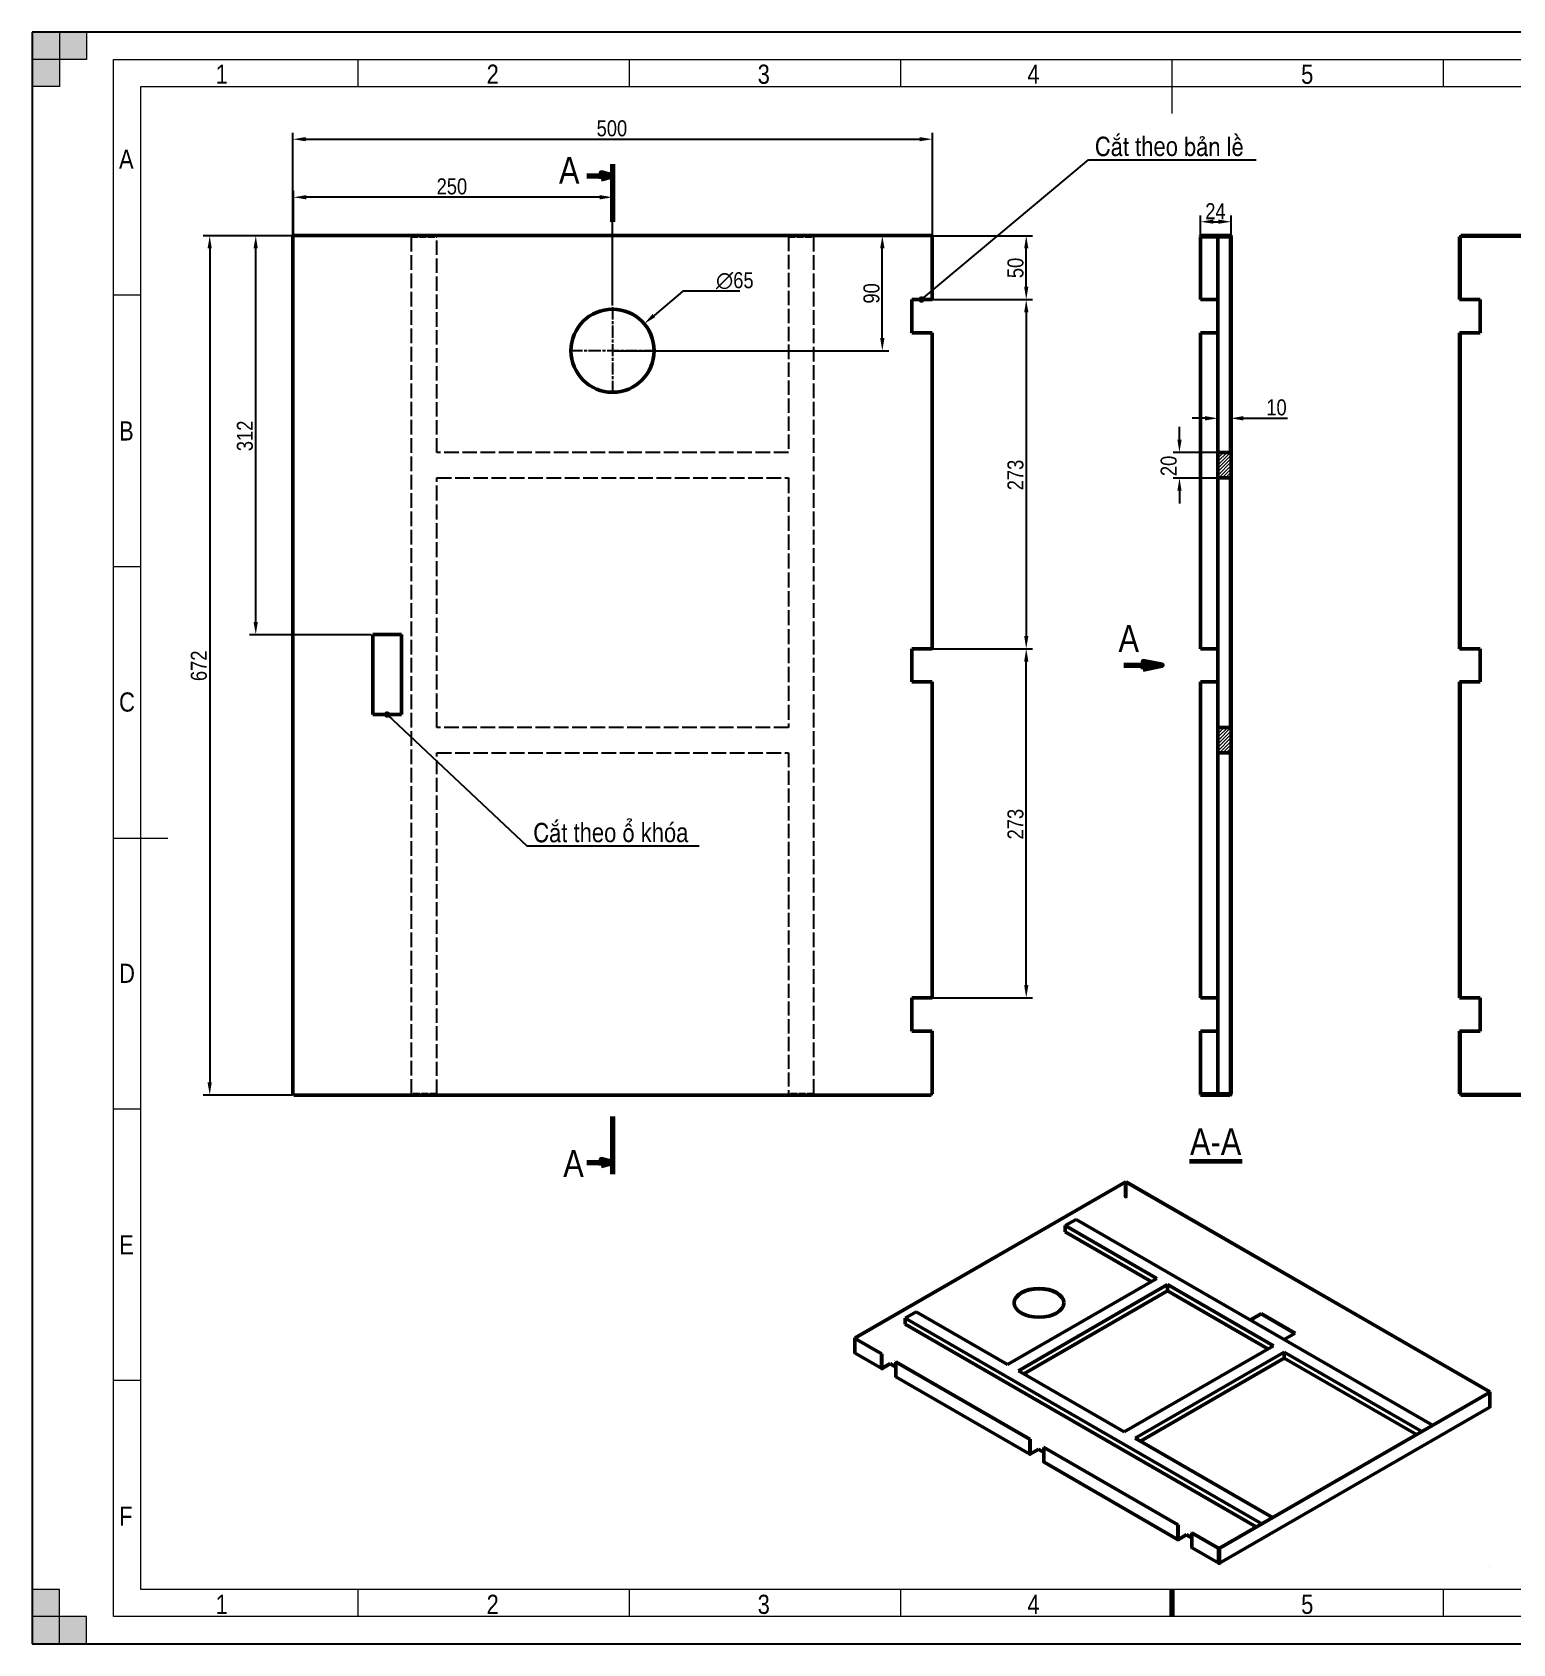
# Model space of a CAD drawing. Header units: millimetres. Extents: x 0 to 19094, y -1 to 2103.
# Drawn here: x 17312 to 18470, y 69 to 1329 of the extents above; entities that cross this region are included whole.
import ezdxf

# ---------------------------------------------------------------- set-up
doc = ezdxf.new("R2010")
doc.units = ezdxf.units.MM
doc.header["$LTSCALE"] = 2.5
for name, pattern in [('CHAIN', [0.7087, 0.4724, -0.0591, 0.1181, -0.0591]), ('DASHED', [0.2067, 0.1654, -0.0413]), ('DOUBLE_DASH_CHAIN', [1.2403, 0.6614, -0.0827, 0.1654, -0.0827, 0.1654, -0.0827])]:
    doc.linetypes.add(name, pattern=pattern)
for name, color, linetype, lineweight in [('Border (ANSI)', 7, 'Continuous', 70), ('Center Mark (ANSI)', 7, 'Continuous', 25), ('Co ban', 7, 'Continuous', 50), ('Dimension (ANSI)', 7, 'Continuous', 25), ('Hatch (ANSI)', 7, 'Continuous', 18), ('Section Line (ANSI)', 7, 'DOUBLE_DASH_CHAIN', 70), ('Symbol (ANSI)', 7, 'Continuous', 25)]:
    doc.layers.add(name, color=color, linetype=linetype, lineweight=lineweight)
for name, color, linetype, lineweight, true_color in [('Khung ban ve', 5, 'Continuous', 15, 0x0000ff), ('Manh', 7, 'DASHED', 25, 0x008000), ('Manh khung ten', 7, 'Continuous', 15, 0x994c4c), ('Net chu', 30, 'Continuous', 15, 0xff7f00), ('THIN', 5, 'Continuous', 15, 0x0000ff)]:
    doc.layers.add(name, color=color, linetype=linetype, lineweight=lineweight, true_color=true_color)
doc.styles.add('Linh_50', font='')
doc.styles.add('StandardAM_ANSI', font='')
doc.styles.add('Text Style68', font='')
doc.styles.add('Text Style71', font='')
doc.styles.get('Linh_50').set_extended_font_data('VNI-Helve-Condense')
doc.styles.get('StandardAM_ANSI').set_extended_font_data('VNI-Helve-Condense')
doc.styles.get('Text Style68').set_extended_font_data('VNI-Helve-Condense')
doc.styles.get('Text Style71').set_extended_font_data('VNI-Helve-Condense')
doc.dimstyles.new('Default - mm (ANSI)', dxfattribs={"dimscale": 2.5, "dimtxt": 5, "dimasz": 4, "dimexe": 2, "dimexo": 0.5, "dimgap": 0.8, "dimtad": 1, "dimtoh": 1, "dimdec": 0, "dimrnd": 1e-08, "dimzin": 4, "dimdsep": 46, "dimtxsty": 'StandardAM_ANSI', "dimcen": 0.09, "dimdle": 10, "dimclrd": 256, "dimclre": 256, "dimclrt": 256, "dimadec": 1, "dimazin": 1, "dimtfac": 0.61, "dimtofl": 0, "dimtmove": 0, "dimatfit": 3, "dimldrblk": 'DOT', "dimfxl": 1, "dimtolj": 1, "dimtzin": 4, "dimlwd": -1, "dimlwe": -1, "dimarcsym": 0})
doc.dimstyles.new('Default - mm (ANSI)$7', dxfattribs={"dimscale": 2.5, "dimtxt": 5, "dimasz": 2, "dimexe": 2, "dimexo": 0.5, "dimgap": 0.8, "dimtad": 1, "dimtoh": 1, "dimdec": 0, "dimrnd": 1e-08, "dimzin": 4, "dimdsep": 46, "dimtxsty": 'StandardAM_ANSI', "dimcen": 0.09, "dimdle": 10, "dimclrd": 256, "dimclre": 256, "dimclrt": 256, "dimadec": 1, "dimazin": 1, "dimtfac": 0.61, "dimtofl": 0, "dimtmove": 0, "dimatfit": 3, "dimldrblk": 'DOT', "dimfxl": 1, "dimtolj": 1, "dimtzin": 4, "dimlwd": -1, "dimlwe": -1, "dimarcsym": 0})

# ---------------------------------------------------------------- blocks, each defined once
blk = doc.blocks.new('Borders A2_Thuong')
at = {"layer": 'THIN'}
for points in [[(0.01, 420.04), (14.15, 420.04), (14.15, 412.96), (0.01, 412.96)], [(7.08, 420.04), (7.08, 405.89), (0.01, 405.89), (0.01, 420.04)], [(0.01, -0.01), (7.08, -0.01), (7.08, 14.14), (0.01, 14.14)], [(0.01, 7.06), (0.01, -0.01), (14.15, -0.01), (14.15, 7.06)]]:
    blk.add_hatch(color=256, dxfattribs=at).paths.add_polyline_path(points)
at = {"layer": 'Border (ANSI)'}
for p, q in [((379.87, 20.06), (379.87, 20.02)), ((297.01, 14.14), (297.01, 7.06))]:
    blk.add_line(p, q, dxfattribs=at)
at = {"layer": 'Khung ban ve'}
for p, q in [((297.01, 412.96), (297.01, 398.82)), ((28.3, 405.89), (579.87, 405.89)), ((28.3, 14.14), (28.3, 405.89)), ((21.23, 210.01), (35.37, 210.01)), ((579.87, 14.14), (28.3, 14.14))]:
    blk.add_line(p, q, dxfattribs=at)
at = {"layer": 'Manh khung ten', "lineweight": 25}
for p, q in [((594.01, 420.04), (0.01, 420.04)), ((0.01, 420.04), (0.01, -0.01)), ((0.01, -0.01), (594.01, -0.01))]:
    blk.add_line(p, q, dxfattribs=at)
at = {"layer": 'Manh khung ten'}
for p, q in [((0.01, 420.04), (594.01, 420.04)), ((0.01, -0.01), (0.01, 420.04)), ((21.23, 412.96), (586.94, 412.96)), ((21.23, 7.06), (21.23, 412.96)), ((84.87, 412.96), (84.87, 405.89)), ((155.58, 412.96), (155.58, 405.89)), ((367.73, 412.96), (367.73, 405.89)), ((28.25, 351.5), (21.2, 351.5)), ((28.27, 280.73), (21.23, 280.73)), ((28.27, 139.35), (21.23, 139.35)), ((28.3, 68.59), (21.25, 68.59)), ((84.87, 14.14), (84.87, 7.06)), ((155.58, 14.14), (155.58, 7.06)), ((226.3, 14.14), (226.3, 7.06)), ((367.73, 14.14), (367.73, 7.06)), ((586.94, 7.06), (21.23, 7.06)), ((594.01, -0.01), (0.01, -0.01))]:
    blk.add_line(p, q, dxfattribs=at)
at = {"layer": 'Net chu'}
blk.add_line((226.3, 412.96), (226.3, 405.89), dxfattribs=at)
at = {"layer": 'THIN'}
for p, q in [((0.01, 412.96), (0.01, 420.04)), ((0.01, 420.04), (14.15, 420.04)), ((0.01, 420.04), (7.08, 420.04)), ((0.01, 405.89), (0.01, 420.04)), ((7.08, 420.04), (7.08, 405.89)), ((14.15, 420.04), (14.15, 412.96)), ((14.15, 412.96), (0.01, 412.96)), ((7.08, 405.89), (0.01, 405.89)), ((7.08, 14.14), (0.01, 14.14)), ((0.01, 14.14), (0.01, -0.01)), ((7.08, -0.01), (7.08, 14.14)), ((0.01, 7.06), (0.01, -0.01)), ((14.15, 7.06), (0.01, 7.06)), ((14.15, -0.01), (14.15, 7.06)), ((0.01, -0.01), (14.15, -0.01)), ((0.01, -0.01), (7.08, -0.01))]:
    blk.add_line(p, q, dxfattribs=at)
at = {"layer": 'Net chu', "style": 'Linh_50'}
for s, p in [('2', (118.43, 406.6)), ('3', (189.07, 406.6)), ('1', (47.82, 406.6)), ('4', (259.37, 406.6)), ('5', (330.72, 406.6)), ('A', (22.62, 384.44)), ('B', (22.64, 313.62)), ('C', (22.64, 242.96)), ('D', (22.64, 172.24)), ('E', (22.66, 101.47)), ('F', (22.66, 30.76)), ('1', (47.82, 7.77)), ('2', (118.43, 7.77)), ('3', (189.07, 7.77)), ('4', (259.37, 7.77)), ('5', (330.72, 7.77))]:
    blk.add_text(s, height=5, dxfattribs=at).set_placement(p)
blk = doc.blocks.new('2dTransSection10')
at = {"layer": 'Section Line (ANSI)', "linetype": 'Continuous'}
for p, q in [((144.55, 382.61), (148.26, 382.61)), ((151.26, 382.61), (148.26, 383.36)), ((148.26, 383.36), (148.26, 381.86)), ((148.26, 382.61), (151.26, 382.61)), ((148.26, 381.86), (151.26, 382.61)), ((151.26, 125.43), (148.26, 126.18)), ((148.26, 126.18), (148.26, 124.68)), ((144.55, 125.43), (148.26, 125.43)), ((148.26, 125.43), (151.26, 125.43)), ((148.26, 124.68), (151.26, 125.43))]:
    blk.add_line(p, q, dxfattribs=at)
at = {"layer": 'Section Line (ANSI)', "linetype": 'Continuous', "lineweight": 140}
for p, q in [((151.26, 385.61), (151.26, 370.61)), ((151.26, 137.43), (151.26, 122.43))]:
    blk.add_line(p, q, dxfattribs=at)
at = {"layer": 'Section Line (ANSI)', "linetype": 'Continuous', "flags": 128}
for points in [[(148.26, 381.86), (151.26, 382.61), (148.26, 383.36), (148.26, 381.86)], [(148.26, 124.68), (151.26, 125.43), (148.26, 126.18), (148.26, 124.68)]]:
    blk.add_lwpolyline(points, dxfattribs=at)
at = {"layer": 'Section Line (ANSI)'}
for points in [[(148.26, 381.86), (151.26, 382.61), (148.26, 383.36), (148.26, 381.86)], [(148.26, 124.68), (151.26, 125.43), (148.26, 126.18), (148.26, 124.68)]]:
    blk.add_solid(points, dxfattribs=at)
at = {"layer": 'Section Line (ANSI)', "char_height": 7, "attachment_point": 7, "style": 'Text Style68'}
for insert in [(137.29, 380.55), (138.41, 121.67)]:
    blk.add_mtext('A', dxfattribs=dict(at, insert=insert))
blk = doc.blocks.new('*D156')
at = {"layer": 'Defpoints', "color": 0, "transparency": 16777216}
for p in [(18249.3, 1027.3), (18239.3, 1000.6), (18249.3, 980.6)]:
    blk.add_point(p, dxfattribs=at)
at = {"layer": 'Dimension (ANSI)', "transparency": 16777216}
for p, q in [((18229.3, 1027.3), (18219.3, 1027.3)), ((18239.3, 1001.9), (18239.3, 1032.3)), ((18249.3, 981.9), (18249.3, 1032.3)), ((18259.3, 1027.3), (18293.9, 1027.3))]:
    blk.add_line(p, q, dxfattribs=at)
for points in [[(18229.3, 1029), (18229.3, 1025.6), (18239.3, 1027.3)], [(18259.3, 1029), (18259.3, 1025.6), (18249.3, 1027.3)]]:
    blk.add_solid(points, dxfattribs=at)
at = {"layer": 'Dimension (ANSI)', "color": 150, "true_color": 0x0080ff, "transparency": 16777216, "insert": (18277.2, 1042.1), "char_height": 12.5, "attachment_point": 1, "style": 'StandardAM_ANSI'}
blk.add_mtext('\\A1;10', dxfattribs=at)
blk = doc.blocks.new('_Dot')
at = {"color": 0, "linetype": 'ByBlock', "lineweight": -2}
blk.add_line((-0.5, 0), (-1, 0), dxfattribs=at)
at = {"color": 0, "linetype": 'ByBlock', "const_width": 0.5}
blk.add_lwpolyline([(-0.25, 0, 1), (0.25, 0, 1)], format="xyb", close=True, dxfattribs=at)
blk = doc.blocks.new('*D157')
at = {"layer": 'Defpoints', "color": 0, "transparency": 16777216}
for p in [(17517.1, 1170.1), (17451.1, 498.1), (17517.1, 498.1)]:
    blk.add_point(p, dxfattribs=at)
at = {"layer": 'Dimension (ANSI)', "transparency": 16777216}
for p, q in [((17515.8, 1170.1), (17446.1, 1170.1)), ((17451.1, 1160.1), (17451.1, 508.1)), ((17515.8, 498.1), (17446.1, 498.1))]:
    blk.add_line(p, q, dxfattribs=at)
for points in [[(17449.4, 1160.1), (17452.7, 1160.1), (17451.1, 1170.1)], [(17449.4, 508.1), (17452.7, 508.1), (17451.1, 498.1)]]:
    blk.add_solid(points, dxfattribs=at)
at = {"layer": 'Dimension (ANSI)', "color": 150, "true_color": 0x0080ff, "transparency": 16777216, "insert": (17436.3, 821.8), "char_height": 12.5, "attachment_point": 1, "rotation": 90, "style": 'StandardAM_ANSI'}
blk.add_mtext('\\A1;672', dxfattribs=at)
blk = doc.blocks.new('*D158')
at = {"layer": 'Defpoints', "color": 0, "transparency": 16777216}
for p in [(18016.1, 1245.5), (17516.1, 1169.1), (18016.1, 1169.1)]:
    blk.add_point(p, dxfattribs=at)
at = {"layer": 'Dimension (ANSI)', "transparency": 16777216}
for p, q in [((17516.1, 1170.4), (17516.1, 1250.5)), ((18016.1, 1170.4), (18016.1, 1250.5)), ((17526.1, 1245.5), (18006.1, 1245.5))]:
    blk.add_line(p, q, dxfattribs=at)
for points in [[(17526.1, 1247.2), (17526.1, 1243.9), (17516.1, 1245.5)], [(18006.1, 1247.2), (18006.1, 1243.9), (18016.1, 1245.5)]]:
    blk.add_solid(points, dxfattribs=at)
at = {"layer": 'Dimension (ANSI)', "color": 150, "true_color": 0x0080ff, "transparency": 16777216, "insert": (17753.6, 1260.3), "char_height": 12.5, "attachment_point": 1, "style": 'StandardAM_ANSI'}
blk.add_mtext('\\A1;500', dxfattribs=at)
blk = doc.blocks.new('*D159')
at = {"layer": 'Defpoints', "color": 0, "transparency": 16777216}
for p in [(17790.8, 1101.2), (17741.3, 1059.1)]:
    blk.add_point(p, dxfattribs=at)
at = {"layer": 'Dimension (ANSI)', "transparency": 16777216}
for p, q in [((17820.9, 1126.7), (17798.5, 1107.7)), ((17865.6, 1126.7), (17820.9, 1126.7)), ((17765.8, 1080.1), (17766.3, 1080.1)), ((17766.1, 1079.9), (17766.1, 1080.4))]:
    blk.add_line(p, q, dxfattribs=at)
blk.add_solid([(17797.4, 1108.9), (17799.5, 1106.4), (17790.8, 1101.2)], dxfattribs=at)
at = {"layer": 'Dimension (ANSI)', "color": 150, "true_color": 0x0080ff, "transparency": 16777216, "insert": (17846.9, 1141.5), "char_height": 12.5, "attachment_point": 1, "style": 'StandardAM_ANSI'}
blk.add_mtext('\\A1;∅65', dxfattribs=at)
blk = doc.blocks.new('*D160')
at = {"layer": 'Defpoints', "color": 0, "transparency": 16777216}
for p in [(18239.3, 1000.6), (18209.3, 980.6), (18239.3, 980.6)]:
    blk.add_point(p, dxfattribs=at)
at = {"layer": 'Dimension (ANSI)', "transparency": 16777216}
for p, q in [((18209.3, 1010.6), (18209.3, 1020.6)), ((18238.1, 1000.6), (18204.3, 1000.6)), ((18238.1, 980.6), (18204.3, 980.6)), ((18209.3, 970.6), (18209.3, 960.6))]:
    blk.add_line(p, q, dxfattribs=at)
for points in [[(18207.7, 1010.6), (18211, 1010.6), (18209.3, 1000.6)], [(18207.7, 970.6), (18211, 970.6), (18209.3, 980.6)]]:
    blk.add_solid(points, dxfattribs=at)
at = {"layer": 'Dimension (ANSI)', "color": 150, "true_color": 0x0080ff, "transparency": 16777216, "insert": (18194.6, 982.1), "char_height": 12.5, "attachment_point": 1, "rotation": 90, "style": 'StandardAM_ANSI'}
blk.add_mtext('\\A1;20', dxfattribs=at)
blk = doc.blocks.new('2dTransSection11')
at = {"layer": 'Section Line (ANSI)', "linetype": 'Continuous'}
for p, q in [((284.52, 255.02), (289.52, 255.02)), ((294.52, 255.02), (289.52, 256.02)), ((289.52, 256.02), (289.52, 254.02)), ((289.52, 255.02), (294.52, 255.02)), ((289.52, 254.02), (294.52, 255.02))]:
    blk.add_line(p, q, dxfattribs=at)
at = {"layer": 'Section Line (ANSI)', "linetype": 'Continuous', "flags": 128}
blk.add_lwpolyline([(289.52, 254.02), (294.52, 255.02), (289.52, 256.02), (289.52, 254.02)], dxfattribs=at)
at = {"layer": 'Section Line (ANSI)'}
blk.add_solid([(289.52, 254.02), (294.52, 255.02), (289.52, 256.02), (289.52, 254.02)], dxfattribs=at)
at = {"layer": 'Section Line (ANSI)', "insert": (283.12, 258.52), "char_height": 7, "attachment_point": 7, "style": 'Text Style68'}
blk.add_mtext('A', dxfattribs=at)
blk = doc.blocks.new('*D161')
at = {"layer": 'Defpoints', "color": 0, "transparency": 16777216}
for p in [(17977, 1170.1), (17977, 1170.1), (17766.1, 1080.1)]:
    blk.add_point(p, dxfattribs=at)
at = {"layer": 'Dimension (ANSI)', "transparency": 16777216}
for p, q in [((17977, 1090.1), (17977, 1160.1)), ((17767.3, 1080.1), (17982, 1080.1))]:
    blk.add_line(p, q, dxfattribs=at)
for points in [[(17975.3, 1160.1), (17978.7, 1160.1), (17977, 1170.1)], [(17975.3, 1090.1), (17978.7, 1090.1), (17977, 1080.1)]]:
    blk.add_solid(points, dxfattribs=at)
at = {"layer": 'Dimension (ANSI)', "color": 150, "true_color": 0x0080ff, "transparency": 16777216, "insert": (17962.2, 1117), "char_height": 12.5, "attachment_point": 1, "rotation": 90, "style": 'StandardAM_ANSI'}
blk.add_mtext('\\A1;90', dxfattribs=at)
blk = doc.blocks.new('*D162')
at = {"layer": 'Defpoints', "color": 0, "transparency": 16777216}
for p in [(17516.6, 1200.1), (17516.6, 1169.1), (17766.1, 1114.1)]:
    blk.add_point(p, dxfattribs=at)
at = {"layer": 'Dimension (ANSI)', "transparency": 16777216}
for p, q in [((17516.6, 1170.4), (17516.6, 1205.1)), ((17756.1, 1200.1), (17526.6, 1200.1)), ((17766.1, 1115.4), (17766.1, 1205.1))]:
    blk.add_line(p, q, dxfattribs=at)
for points in [[(17526.6, 1201.8), (17526.6, 1198.5), (17516.6, 1200.1)], [(17756.1, 1201.8), (17756.1, 1198.5), (17766.1, 1200.1)]]:
    blk.add_solid(points, dxfattribs=at)
at = {"layer": 'Dimension (ANSI)', "color": 150, "true_color": 0x0080ff, "transparency": 16777216, "insert": (17628.5, 1214.9), "char_height": 12.5, "attachment_point": 1, "style": 'StandardAM_ANSI'}
blk.add_mtext('\\A1;250', dxfattribs=at)
blk = doc.blocks.new('*D152')
at = {"layer": 'Defpoints', "color": 0, "transparency": 16777216}
for p in [(18015.1, 1170.1), (18089.5, 1170.1), (18015.1, 1120.1)]:
    blk.add_point(p, dxfattribs=at)
at = {"layer": 'Dimension (ANSI)', "transparency": 16777216}
for p, q in [((18016.3, 1170.1), (18094.5, 1170.1)), ((18089.5, 1130.1), (18089.5, 1160.1)), ((18016.3, 1120.1), (18094.5, 1120.1))]:
    blk.add_line(p, q, dxfattribs=at)
for points in [[(18087.9, 1160.1), (18091.2, 1160.1), (18089.5, 1170.1)], [(18087.9, 1130.1), (18091.2, 1130.1), (18089.5, 1120.1)]]:
    blk.add_solid(points, dxfattribs=at)
at = {"layer": 'Dimension (ANSI)', "color": 150, "true_color": 0x0080ff, "transparency": 16777216, "insert": (18074.8, 1136.9), "char_height": 12.5, "attachment_point": 1, "rotation": 90, "style": 'StandardAM_ANSI'}
blk.add_mtext('\\A1;50', dxfattribs=at)
blk = doc.blocks.new('*D153')
at = {"layer": 'Defpoints', "color": 0, "transparency": 16777216}
for p in [(18015.1, 1120.1), (18015.1, 847.1), (18089.5, 847.1)]:
    blk.add_point(p, dxfattribs=at)
at = {"layer": 'Dimension (ANSI)', "transparency": 16777216}
for p, q in [((18016.3, 1120.1), (18094.5, 1120.1)), ((18089.5, 1110.1), (18089.5, 857.1)), ((18016.3, 847.1), (18094.5, 847.1))]:
    blk.add_line(p, q, dxfattribs=at)
for points in [[(18087.9, 1110.1), (18091.2, 1110.1), (18089.5, 1120.1)], [(18087.9, 857.1), (18091.2, 857.1), (18089.5, 847.1)]]:
    blk.add_solid(points, dxfattribs=at)
at = {"layer": 'Dimension (ANSI)', "color": 150, "true_color": 0x0080ff, "transparency": 16777216, "insert": (18074.8, 971), "char_height": 12.5, "attachment_point": 1, "rotation": 90, "style": 'StandardAM_ANSI'}
blk.add_mtext('\\A1;273', dxfattribs=at)
blk = doc.blocks.new('*D154')
at = {"layer": 'Defpoints', "color": 0, "transparency": 16777216}
for p in [(18015.1, 847.1), (18089.5, 847.1), (18015.1, 574.1)]:
    blk.add_point(p, dxfattribs=at)
at = {"layer": 'Dimension (ANSI)', "transparency": 16777216}
for p, q in [((18016.3, 847.1), (18094.5, 847.1)), ((18089.5, 584.1), (18089.5, 837.1)), ((18016.3, 574.1), (18094.5, 574.1))]:
    blk.add_line(p, q, dxfattribs=at)
for points in [[(18087.9, 837.1), (18091.2, 837.1), (18089.5, 847.1)], [(18087.9, 584.1), (18091.2, 584.1), (18089.5, 574.1)]]:
    blk.add_solid(points, dxfattribs=at)
at = {"layer": 'Dimension (ANSI)', "color": 150, "true_color": 0x0080ff, "transparency": 16777216, "insert": (18074.8, 698), "char_height": 12.5, "attachment_point": 1, "rotation": 90, "style": 'StandardAM_ANSI'}
blk.add_mtext('\\A1;273', dxfattribs=at)
blk = doc.blocks.new('*D155')
at = {"layer": 'Defpoints', "color": 0, "transparency": 16777216}
for p in [(17487.1, 1170.1), (17517.1, 1170.1), (17578.6, 858.1)]:
    blk.add_point(p, dxfattribs=at)
at = {"layer": 'Dimension (ANSI)', "transparency": 16777216}
for p, q in [((17515.8, 1170.1), (17482.1, 1170.1)), ((17487.1, 868.1), (17487.1, 1160.1)), ((17577.3, 858.1), (17482.1, 858.1))]:
    blk.add_line(p, q, dxfattribs=at)
for points in [[(17485.4, 1160.1), (17488.7, 1160.1), (17487.1, 1170.1)], [(17485.4, 868.1), (17488.7, 868.1), (17487.1, 858.1)]]:
    blk.add_solid(points, dxfattribs=at)
at = {"layer": 'Dimension (ANSI)', "color": 150, "true_color": 0x0080ff, "transparency": 16777216, "insert": (17472.3, 1001.6), "char_height": 12.5, "attachment_point": 1, "rotation": 90, "style": 'StandardAM_ANSI'}
blk.add_mtext('\\A1;312', dxfattribs=at)
blk = doc.blocks.new('*D146')
at = {"layer": 'Defpoints', "color": 0, "transparency": 16777216}
for p in [(18249.8, 1181), (18225.8, 1169.3), (18249.8, 1169.1)]:
    blk.add_point(p, dxfattribs=at)
at = {"layer": 'Dimension (ANSI)', "transparency": 16777216}
for p, q in [((18225.8, 1170.5), (18225.8, 1186)), ((18249.8, 1170.4), (18249.8, 1186)), ((18235.8, 1181), (18239.8, 1181))]:
    blk.add_line(p, q, dxfattribs=at)
for points in [[(18235.8, 1182.7), (18235.8, 1179.4), (18225.8, 1181)], [(18239.8, 1182.7), (18239.8, 1179.4), (18249.8, 1181)]]:
    blk.add_solid(points, dxfattribs=at)
at = {"layer": 'Dimension (ANSI)', "color": 150, "true_color": 0x0080ff, "transparency": 16777216, "insert": (18229.5, 1195.5), "char_height": 12.5, "attachment_point": 1, "style": 'StandardAM_ANSI'}
blk.add_mtext('\\A1;24', dxfattribs=at)

msp = doc.modelspace()

# ---------------------------------------------------------------- hatches: boundary and pattern name
at = {"layer": 'Hatch (ANSI)'}
h = msp.add_hatch(dxfattribs=at)
h.set_pattern_fill('ANSI31', color=256, scale=15.24, style=0)
h.set_pattern_definition([(45, (17312.2875, 69.0705), (-1.3470384, 1.3470384), [])])
h.paths.add_polyline_path([(18249.85, 959.639), (18249.85, 1047.639), (18249.35, 1047.639), (18249.35, 1000.639), (18239.35, 1000.639), (18239.35, 980.639), (18249.35, 980.639), (18249.35, 959.639)])
edge = h.paths.add_edge_path()
edge.add_line((18248.85, 1170.139), (18225.85, 1170.139))
edge.add_line((18225.85, 1170.139), (18225.85, 1169.639))
edge.add_line((18225.85, 1169.639), (18248.85, 1169.639))
edge.add_ellipse((18248.85, 1169.139), major_axis=(0, 0.5), ratio=1, start_angle=270, end_angle=360, ccw=False)
edge.add_line((18249.35, 1169.139), (18249.35, 1112.639))
edge.add_line((18249.35, 1112.639), (18249.85, 1112.639))
edge.add_line((18249.85, 1112.639), (18249.85, 1169.139))
edge.add_ellipse((18248.85, 1169.139), major_axis=(1, 0), ratio=1, start_angle=0, end_angle=90)
edge = h.paths.add_edge_path()
edge.add_line((18225.85, 498.139), (18248.85, 498.139))
edge.add_ellipse((18248.85, 499.139), major_axis=(0, -1), ratio=1, start_angle=0, end_angle=90)
edge.add_line((18249.85, 499.139), (18249.85, 798.139))
edge.add_line((18249.85, 798.139), (18249.35, 798.139))
edge.add_line((18249.35, 798.139), (18249.35, 785.639))
edge.add_line((18249.35, 785.639), (18239.35, 785.639))
edge.add_line((18239.35, 785.639), (18239.35, 765.639))
edge.add_line((18239.35, 765.639), (18249.35, 765.639))
edge.add_line((18249.35, 765.639), (18249.35, 499.139))
edge.add_ellipse((18248.85, 499.139), major_axis=(0.5, 0), ratio=1, start_angle=270, end_angle=360, ccw=False)
edge.add_line((18248.85, 498.639), (18225.85, 498.639))
edge.add_line((18225.85, 498.639), (18225.85, 498.139))

# ---------------------------------------------------------------- linework, layer by layer
at = {"layer": 'Center Mark (ANSI)', "linetype": 'CHAIN', "ltscale": 8.113447}
for p, q in [((17766.066, 1114.139), (17766.066, 1046.139)), ((17800.066, 1080.139), (17732.066, 1080.139))]:
    msp.add_line(p, q, dxfattribs=at)
at = {"layer": 'Co ban'}
for p, q in [((17516.566, 1169.286), (17516.066, 1169.286)), ((17516.066, 1169.286), (17516.066, 1169.139)), ((17516.066, 499.139), (17516.066, 1169.139)), ((17517.066, 1169.139), (17516.066, 1169.139)), ((17516.566, 1169.139), (17516.566, 1169.286)), ((17517.066, 1170.139), (17516.92, 1170.139)), ((17516.92, 1169.639), (17516.92, 1170.139)), ((17517.066, 1169.639), (17516.92, 1169.639)), ((17517.066, 1170.139), (18015.066, 1170.139)), ((17517.066, 1170.139), (17517.066, 1169.139)), ((18015.213, 1170.139), (18015.066, 1170.139)), ((18015.066, 1169.139), (18015.066, 1170.139)), ((18015.066, 1169.639), (18015.213, 1169.639)), ((18016.066, 1169.139), (18015.066, 1169.139)), ((18015.213, 1169.639), (18015.213, 1170.139)), ((18015.566, 1169.139), (18015.566, 1169.286)), ((18015.566, 1169.286), (18016.066, 1169.286)), ((18016.066, 1169.139), (18016.066, 1169.286)), ((18016.066, 1169.139), (18016.066, 1120.139)), ((18248.85, 1170.139), (18225.85, 1170.139)), ((18225.85, 1170.139), (18225.85, 1169.639)), ((18225.85, 1169.639), (18248.85, 1169.639)), ((18225.85, 1169.286), (18225.85, 1120.139)), ((18248.85, 1169.286), (18225.85, 1169.286)), ((18249.35, 1169.139), (18239.35, 1169.139)), ((18239.35, 1000.639), (18239.35, 1169.139)), ((18248.85, 1169.139), (18248.85, 1169.286)), ((18249.35, 1169.139), (18249.35, 1112.639)), ((18249.85, 1112.639), (18249.85, 1169.139)), ((18428.9, 1169.286), (18428.4, 1169.286)), ((18428.4, 1169.286), (18428.4, 1120.139)), ((18428.9, 1169.286), (18428.9, 1120.139)), ((18429.4, 1169.139), (18428.9, 1169.139)), ((18429.254, 1169.639), (18429.254, 1170.139)), ((18927.547, 1170.139), (18429.254, 1170.139)), ((18927.547, 1169.639), (18429.254, 1169.639)), ((18429.4, 1169.139), (18429.4, 1169.639)), ((18000.066, 1120.139), (18015.066, 1120.139)), ((18000.066, 1094.139), (18000.066, 1120.139)), ((18016.066, 1120.139), (18015.066, 1120.139)), ((18225.85, 1120.139), (18239.35, 1120.139)), ((18249.35, 1112.639), (18249.85, 1112.639)), ((18249.35, 1047.639), (18249.35, 1112.639)), ((18249.85, 1112.639), (18249.85, 1047.639)), ((18428.4, 1120.139), (18428.9, 1120.139)), ((18428.9, 1120.139), (18429.4, 1120.139)), ((18429.4, 1120.139), (18444.4, 1120.139)), ((18444.4, 1120.139), (18444.4, 1094.139)), ((18015.066, 1094.139), (18000.066, 1094.139)), ((18015.066, 1094.139), (18016.066, 1094.139)), ((18016.066, 1094.139), (18016.066, 847.139)), ((18239.35, 1094.139), (18225.85, 1094.139)), ((18225.85, 1094.139), (18225.85, 847.139)), ((18428.9, 1094.139), (18428.4, 1094.139)), ((18428.4, 1094.139), (18428.4, 847.139)), ((18429.4, 1094.139), (18428.9, 1094.139)), ((18428.9, 1094.139), (18428.9, 847.139)), ((18444.4, 1094.139), (18429.4, 1094.139)), ((18249.85, 1047.639), (18249.35, 1047.639)), ((18249.35, 1047.639), (18249.35, 1000.639)), ((18249.85, 959.639), (18249.85, 1047.639)), ((18249.35, 1000.639), (18239.35, 1000.639)), ((18239.35, 1000.639), (18239.35, 980.639)), ((18239.35, 980.639), (18249.35, 980.639)), ((18239.35, 785.639), (18239.35, 980.639)), ((18249.35, 980.639), (18249.35, 959.639)), ((18249.35, 959.639), (18249.85, 959.639)), ((18249.35, 798.139), (18249.35, 959.639)), ((18249.85, 959.639), (18249.85, 798.139)), ((17578.566, 795.639), (17578.566, 858.139)), ((17578.566, 858.139), (17601.066, 858.139)), ((17601.066, 858.139), (17601.066, 795.639)), ((18000.066, 847.139), (18015.066, 847.139)), ((18000.066, 821.139), (18000.066, 847.139)), ((18016.066, 847.139), (18015.066, 847.139)), ((18225.85, 847.139), (18239.35, 847.139)), ((18428.4, 847.139), (18428.9, 847.139)), ((18428.9, 847.139), (18429.4, 847.139)), ((18429.4, 847.139), (18444.4, 847.139)), ((18444.4, 847.139), (18444.4, 821.139)), ((18015.066, 821.139), (18000.066, 821.139)), ((18015.066, 821.139), (18016.066, 821.139)), ((18016.066, 821.139), (18016.066, 574.139)), ((18239.35, 821.139), (18225.85, 821.139)), ((18225.85, 821.139), (18225.85, 574.139)), ((18428.9, 821.139), (18428.4, 821.139)), ((18428.4, 821.139), (18428.4, 574.139)), ((18429.4, 821.139), (18428.9, 821.139)), ((18428.9, 821.139), (18428.9, 574.139)), ((18444.4, 821.139), (18429.4, 821.139)), ((17601.066, 795.639), (17578.566, 795.639)), ((18249.85, 798.139), (18249.35, 798.139)), ((18249.35, 798.139), (18249.35, 785.639)), ((18249.85, 499.139), (18249.85, 798.139)), ((18249.35, 785.639), (18239.35, 785.639)), ((18239.35, 785.639), (18239.35, 765.639)), ((18239.35, 765.639), (18249.35, 765.639)), ((18239.35, 499.139), (18239.35, 765.639)), ((18249.35, 765.639), (18249.35, 499.139)), ((18000.066, 574.139), (18015.066, 574.139)), ((18000.066, 548.139), (18000.066, 574.139)), ((18016.066, 574.139), (18015.066, 574.139)), ((18225.85, 574.139), (18239.35, 574.139)), ((18428.4, 574.139), (18428.9, 574.139)), ((18428.9, 574.139), (18429.4, 574.139)), ((18429.4, 574.139), (18444.4, 574.139)), ((18444.4, 574.139), (18444.4, 548.139)), ((18015.066, 548.139), (18000.066, 548.139)), ((18015.066, 548.139), (18016.066, 548.139)), ((18016.066, 548.139), (18016.066, 499.139)), ((18239.35, 548.139), (18225.85, 548.139)), ((18225.85, 548.139), (18225.85, 498.993)), ((18428.9, 548.139), (18428.4, 548.139)), ((18428.4, 548.139), (18428.4, 498.993)), ((18429.4, 548.139), (18428.9, 548.139)), ((18428.9, 548.139), (18428.9, 498.993)), ((18444.4, 548.139), (18429.4, 548.139)), ((17516.066, 499.139), (17516.066, 498.993)), ((17516.066, 499.139), (17517.066, 499.139)), ((17516.566, 498.993), (17516.066, 498.993)), ((17516.566, 499.139), (17516.566, 498.993)), ((17517.066, 498.639), (17516.92, 498.639)), ((17516.92, 498.639), (17516.92, 498.139)), ((17516.92, 498.139), (17517.066, 498.139)), ((17517.066, 499.139), (17517.066, 498.139)), ((18015.066, 498.139), (17517.066, 498.139)), ((18015.066, 499.139), (18016.066, 499.139)), ((18015.066, 498.139), (18015.066, 499.139)), ((18015.066, 498.639), (18015.213, 498.639)), ((18015.066, 498.139), (18015.213, 498.139)), ((18015.213, 498.639), (18015.213, 498.139)), ((18015.566, 499.139), (18015.566, 498.993)), ((18015.566, 498.993), (18016.066, 498.993)), ((18016.066, 498.993), (18016.066, 499.139)), ((18248.85, 498.993), (18225.85, 498.993)), ((18248.85, 498.639), (18225.85, 498.639)), ((18225.85, 498.639), (18225.85, 498.139)), ((18225.85, 498.139), (18248.85, 498.139)), ((18249.35, 499.139), (18239.35, 499.139)), ((18248.85, 499.139), (18248.85, 498.993)), ((18428.9, 498.993), (18428.4, 498.993)), ((18429.4, 499.139), (18428.9, 499.139)), ((18429.254, 498.639), (18429.254, 498.139)), ((18429.254, 498.639), (18927.547, 498.639)), ((18429.254, 498.139), (18927.547, 498.139)), ((18429.4, 499.139), (18429.4, 498.639)), ((18167.001, 430.229), (17955.593, 308.172)), ((18167.213, 430.106), (17955.805, 308.05)), ((18167.213, 430.106), (18167.001, 430.229)), ((18167.213, 418.838), (18167.213, 430.106)), ((18167.513, 430.106), (18167.725, 430.229)), ((18167.513, 418.838), (18167.513, 430.106)), ((18451.894, 265.919), (18167.513, 430.106)), ((18452.106, 266.041), (18167.725, 430.229)), ((18167.151, 418.803), (18167.213, 418.838)), ((18167.575, 418.803), (18167.513, 418.838)), ((18120.058, 396.022), (18128.543, 400.921)), ((18191.546, 354.748), (18120.058, 396.022)), ((18120.058, 391.123), (18120.058, 396.022)), ((18187.303, 352.299), (18120.058, 391.123)), ((18128.543, 400.921), (18407.284, 239.99)), ((18191.546, 354.748), (18074.873, 287.387)), ((18083.359, 282.489), (18200.031, 349.849)), ((18200.031, 344.951), (18087.601, 280.039)), ((18282.763, 302.084), (18200.031, 349.849)), ((18200.031, 349.849), (18200.031, 344.951)), ((18278.52, 299.635), (18200.031, 344.951)), ((18003.385, 328.661), (17994.9, 323.762)), ((18074.873, 287.387), (18003.385, 328.661)), ((17994.9, 323.762), (18273.641, 162.831)), ((17994.9, 318.863), (17994.9, 323.762)), ((18269.399, 160.381), (17994.9, 318.863)), ((18264.732, 322.293), (18273.217, 327.192)), ((18273.217, 326.947), (18264.944, 322.17)), ((18273.217, 327.192), (18299.733, 311.882)), ((18273.217, 327.192), (18273.217, 326.947)), ((18299.521, 311.76), (18273.217, 326.947)), ((17955.593, 308.172), (17955.593, 307.754)), ((17955.805, 308.05), (17955.593, 308.172)), ((17955.805, 307.877), (17955.593, 307.754)), ((17955.593, 296.486), (17955.593, 307.754)), ((17955.593, 307.754), (17976.444, 295.716)), ((17955.805, 307.877), (17955.805, 308.05)), ((17955.805, 307.877), (17976.656, 295.838)), ((18299.733, 311.882), (18291.248, 306.983)), ((17955.655, 296.451), (17955.593, 296.486)), ((17976.568, 284.173), (17955.78, 296.176)), ((17976.444, 295.716), (17976.656, 295.838)), ((17976.444, 284.448), (17976.444, 295.716)), ((17976.656, 295.838), (17976.656, 284.571)), ((18282.763, 302.084), (18166.09, 234.723)), ((18174.576, 229.824), (18291.248, 297.185)), ((18291.248, 292.286), (18178.818, 227.375)), ((18291.248, 297.185), (18291.248, 292.286)), ((18398.799, 235.091), (18291.248, 297.185)), ((18394.556, 232.641), (18291.248, 292.286)), ((17976.868, 284.448), (17983.232, 288.122)), ((17983.232, 287.877), (17976.868, 284.203)), ((17983.232, 287.877), (17983.232, 288.122)), ((17983.232, 288.122), (17987.475, 285.673)), ((17987.475, 285.428), (17983.232, 287.877)), ((17987.687, 289.47), (17987.475, 289.347)), ((17987.475, 289.347), (17987.475, 278.079)), ((17987.475, 289.347), (18092.268, 228.845)), ((18092.393, 217.302), (17987.599, 277.805)), ((17987.687, 289.47), (18092.48, 228.967)), ((18166.09, 234.723), (18083.359, 282.489)), ((18240.486, 143.689), (18451.894, 265.745)), ((18240.699, 143.567), (18452.106, 265.623)), ((18451.894, 265.919), (18452.106, 266.041)), ((18451.894, 265.745), (18451.894, 265.919)), ((18451.894, 265.745), (18452.106, 265.623)), ((18452.106, 265.623), (18452.106, 266.041)), ((18452.106, 265.623), (18452.106, 254.355)), ((18451.92, 254.045), (18240.636, 132.06)), ((18452.106, 254.355), (18452.044, 254.319)), ((18092.268, 228.845), (18092.48, 228.967)), ((18092.268, 217.577), (18092.268, 228.845)), ((18092.48, 228.967), (18092.48, 217.7)), ((18282.126, 167.73), (18174.576, 229.824)), ((18092.693, 217.577), (18099.057, 221.251)), ((18099.057, 221.006), (18092.693, 217.332)), ((18099.057, 221.006), (18099.057, 221.251)), ((18099.057, 221.251), (18103.299, 218.802)), ((18103.299, 218.557), (18099.057, 221.006)), ((18103.511, 222.598), (18103.299, 222.476)), ((18103.299, 222.476), (18103.299, 211.208)), ((18103.299, 222.476), (18208.092, 161.974)), ((18103.511, 222.598), (18208.305, 162.096)), ((18208.217, 150.431), (18103.423, 210.934)), ((18208.092, 161.974), (18208.305, 162.096)), ((18208.092, 150.706), (18208.092, 161.974)), ((18208.305, 162.096), (18208.305, 150.828)), ((18208.517, 150.706), (18214.881, 154.38)), ((18214.881, 154.135), (18208.517, 150.461)), ((18214.881, 154.135), (18214.881, 154.38)), ((18214.881, 154.38), (18219.123, 151.931)), ((18219.123, 151.686), (18214.881, 154.135)), ((18219.335, 155.727), (18219.123, 155.605)), ((18219.123, 155.605), (18219.123, 144.337)), ((18219.123, 155.605), (18239.974, 143.567)), ((18219.335, 155.727), (18240.186, 143.689)), ((18240.036, 132.06), (18219.247, 144.063)), ((18240.186, 143.689), (18239.974, 143.567)), ((18239.974, 143.567), (18239.974, 132.299)), ((18240.186, 132.421), (18240.186, 143.689)), ((18240.486, 143.689), (18240.699, 143.567)), ((18240.486, 132.421), (18240.486, 143.689)), ((18240.699, 132.299), (18240.699, 143.567)), ((18239.974, 132.299), (18239.912, 132.335)), ((18240.186, 132.421), (18239.974, 132.299)), ((18240.336, 132.335), (18240.336, 132.09)), ((18240.486, 132.421), (18240.699, 132.299)), ((18240.761, 132.335), (18240.699, 132.299))]:
    msp.add_line(p, q, dxfattribs=at)
msp.add_circle((17766.066, 1080.139), 32.5, dxfattribs=at)
for centre, radius, start, end in [((18248.85, 1169.139), 1, 0, 90), ((18248.85, 1169.139), 0.5, 0, 90), ((18248.85, 499.139), 1, 270, 0), ((18248.85, 499.139), 0.5, 270, 0)]:
    msp.add_arc(centre, radius, start, end, dxfattribs=at)
for centre, major_axis, start_param, end_param in [((18167.363, 418.68), (-0.15, 0.26), 0.78539816, 2.35619449), ((18167.363, 418.68), (0.15, 0.26), 3.92699082, 5.49778714), ((18099.481, 335.397), (19.5, 0), 0.01087878, 3.13071387), ((17956.08, 296.696), (-0.3, -0.52), 5.49778714, 6.28318531), ((17976.868, 284.693), (-0.3, -0.52), 5.49778714, 7.06858347), ((17976.868, 284.693), (-0.15, -0.26), 5.49778714, 7.06858347), ((17987.899, 278.324), (-0.3, -0.52), 5.49778714, 6.28318531), ((18243.518, 278.202), (-1.65, 0), 5.06808748, 5.92748681), ((18196.849, 251.258), (-1.65, 0), 5.06808748, 5.92748681), ((18451.62, 254.564), (0.3, -0.52), 0, 0.78539816), ((18092.693, 217.822), (-0.3, -0.52), 5.49778714, 7.06858347), ((18092.693, 217.822), (-0.15, -0.26), 5.49778714, 7.06858347), ((18103.723, 211.453), (-0.3, -0.52), 5.49778714, 6.28318531), ((18208.517, 150.951), (-0.3, -0.52), 5.49778714, 7.06858347), ((18208.517, 150.951), (-0.15, -0.26), 5.49778714, 7.06858347), ((18219.547, 144.582), (-0.3, -0.52), 5.49778714, 6.28318531), ((18240.336, 132.58), (-0.3, -0.52), 5.49778714, 7.06858347), ((18240.336, 132.58), (-0.15, -0.26), 5.79503851, 7.06858347), ((18240.336, 132.58), (0.15, -0.26), 5.49778714, 6.77133211), ((18240.336, 132.58), (0.3, -0.52), 5.49778714, 7.06858347)]:
    msp.add_ellipse(centre, major_axis=major_axis, ratio=0.57735027, start_param=start_param, end_param=end_param, dxfattribs=at)
msp.add_ellipse((18099.481, 335.642), major_axis=(19.5, 0), ratio=0.57735027, dxfattribs=at)
at = {"layer": 'Manh', "ltscale": 27.704382}
for p, q in [((17516.566, 1169.139), (17516.566, 499.139)), ((17608.566, 1169.139), (17608.566, 499.139)), ((17923.566, 499.139), (17923.566, 1169.139))]:
    msp.add_line(p, q, dxfattribs=at)
at = {"layer": 'Manh', "ltscale": 27.692974}
for p, q in [((18015.066, 1169.639), (17517.066, 1169.639)), ((17517.066, 498.639), (18015.066, 498.639))]:
    msp.add_line(p, q, dxfattribs=at)
at = {"layer": 'Manh', "ltscale": 12.697877}
for p, q in [((17608.566, 1169.139), (17628.566, 1169.139)), ((17903.566, 1169.139), (17923.566, 1169.139)), ((17628.566, 499.139), (17608.566, 499.139)), ((17923.566, 499.139), (17903.566, 499.139))]:
    msp.add_line(p, q, dxfattribs=at)
at = {"layer": 'Manh', "ltscale": 27.173037}
for p, q in [((17628.566, 1000.639), (17628.566, 1169.139)), ((17903.566, 1169.139), (17903.566, 1000.639))]:
    msp.add_line(p, q, dxfattribs=at)
at = {"layer": 'Manh', "ltscale": 26.339838}
for p, q in [((18015.566, 1120.139), (18015.566, 1169.139)), ((18015.566, 499.139), (18015.566, 548.139))]:
    msp.add_line(p, q, dxfattribs=at)
at = {"layer": 'Manh', "ltscale": 28.451632}
for p, q in [((18015.566, 847.139), (18015.566, 1094.139)), ((18015.566, 574.139), (18015.566, 821.139))]:
    msp.add_line(p, q, dxfattribs=at)
at = {"layer": 'Manh', "ltscale": 27.717304}
for p, q in [((17903.566, 1000.639), (17628.566, 1000.639)), ((17628.566, 980.639), (17903.566, 980.639)), ((17903.566, 785.639), (17628.566, 785.639)), ((17628.566, 765.639), (17903.566, 765.639))]:
    msp.add_line(p, q, dxfattribs=at)
at = {"layer": 'Manh', "ltscale": 28.587765}
for p, q in [((17628.566, 785.639), (17628.566, 980.639)), ((17903.566, 980.639), (17903.566, 785.639))]:
    msp.add_line(p, q, dxfattribs=at)
at = {"layer": 'Manh', "ltscale": 26.860586}
for p, q in [((17628.566, 499.139), (17628.566, 765.639)), ((17903.566, 765.639), (17903.566, 499.139))]:
    msp.add_line(p, q, dxfattribs=at)
at = {"layer": 'Symbol (ANSI)', "lineweight": 60}
msp.add_line((18217.282, 446.414), (18258.418, 446.414), dxfattribs=at)

# ---------------------------------------------------------------- block references
at = {"xscale": 3, "yscale": 3, "zscale": 3}
msp.add_blockref('Borders A2_Thuong', (17312.288, 69.071), dxfattribs=at)
at = {"layer": 'Section Line (ANSI)', "xscale": 3, "yscale": 3, "zscale": 3}
for name in ['2dTransSection10', '2dTransSection11']:
    msp.add_blockref(name, (17312.288, 69.071), dxfattribs=at)

# ---------------------------------------------------------------- texts
at = {"layer": 'Symbol (ANSI)', "color": 150, "true_color": 0x0080ff, "char_height": 15, "attachment_point": 7, "style": 'StandardAM_ANSI'}
for s, insert, width in [('{\\fVNI-Helve-Condense|b0|i0;Caét theo baûn leà}', (18143.26, 1232.013), 132.93933), ('{\\fVNI-Helve-Condense|b0|i0;Caét theo oå khoùa}', (17704.145, 695.461), 131.33363)]:
    msp.add_mtext(s, dxfattribs=dict(at, insert=insert, width=width))
at = {"layer": 'Symbol (ANSI)', "insert": (18217.584, 451.139), "char_height": 21, "attachment_point": 7, "style": 'Text Style71'}
msp.add_mtext('A-A', dxfattribs=at)

# ---------------------------------------------------------------- dimensions: what is measured, and where the dimension line sits
at = {"layer": 'Dimension (ANSI)'}
dim = msp.add_linear_dim(base=(18016.066, 1245.528), p1=(17516.066, 1169.139), p2=(18016.066, 1169.139), dimstyle='Default - mm (ANSI)', override={"dimgap": 0.8, "dimtoh": 0, "dimdec": 0, "dimtol": 0, "dimlim": 0, "dimtp": 0, "dimtm": 0, "dimtdec": 2, "dimatfit": 1}, dxfattribs=at)
dim.commit()
dim.dimension.update_dxf_attribs({"geometry": '*D158', "text_midpoint": (17766.066, 1245.528), "dimtype": 160})
for base, p1, p2, angle, override, picture, middle in [((17516.566110426, 1200.139238322), (17766.066110426, 1114.139238322), (17516.566110426, 1169.139238322), 180, {"dimgap": 0.8, "dimtoh": 0, "dimdec": 0, "dimtol": 0, "dimlim": 0, "dimtp": 0, "dimtm": 0, "dimtdec": 2, "dimatfit": 1}, '*D162', (17641.316110426, 1200.139238322)), ((18249.85, 1181.038), (18225.85, 1169.286), (18249.85, 1169.139), 180, {"dimgap": 0.8, "dimtoh": 0, "dimdec": 0, "dimtol": 0, "dimlim": 0, "dimtp": 0, "dimtm": 0, "dimtdec": 2, "dimatfit": 1}, '*D146', (18237.85, 1181.038)), ((17451.066, 498.139), (17517.066, 1170.139), (17517.066, 498.139), 270, {"dimgap": 0.8, "dimtoh": 0, "dimdec": 0, "dimtol": 0, "dimlim": 0, "dimtp": 0, "dimtm": 0, "dimtdec": 2, "dimatfit": 1}, '*D157', (17451.066, 834.139)), ((17487.066, 1170.139), (17578.566, 858.139), (17517.066, 1170.139), 270, {"dimgap": 0.8, "dimtoh": 0, "dimdec": 0, "dimtol": 0, "dimlim": 0, "dimtp": 0, "dimtm": 0, "dimtdec": 2, "dimatfit": 1}, '*D155', (17487.066, 1014.139)), ((17976.991, 1170.139), (17766.066, 1080.139), (17976.991, 1170.139), 270, {"dimgap": 0.8, "dimtoh": 0, "dimdec": 0, "dimse2": 1, "dimtol": 0, "dimlim": 0, "dimtp": 0, "dimtm": 0, "dimtdec": 2, "dimatfit": 1}, '*D161', (17976.991, 1125.139)), ((18089.537, 1170.139), (18015.066, 1120.139), (18015.066, 1170.139), 270, {"dimgap": 0.8, "dimtoh": 0, "dimdec": 0, "dimtol": 0, "dimlim": 0, "dimtp": 0, "dimtm": 0, "dimtdec": 2, "dimatfit": 1}, '*D152', (18089.537, 1145.139)), ((18089.537, 847.139), (18015.066, 1120.139), (18015.066, 847.139), 270, {"dimgap": 0.8, "dimtoh": 0, "dimdec": 0, "dimtol": 0, "dimlim": 0, "dimtp": 0, "dimtm": 0, "dimtdec": 2, "dimatfit": 1}, '*D153', (18089.537, 983.639)), ((18249.35, 1027.286), (18239.35, 1000.639), (18249.35, 980.639), 180, {"dimgap": 0.8, "dimtoh": 0, "dimdec": 0, "dimtol": 0, "dimlim": 0, "dimtp": 0, "dimtm": 0, "dimtdec": 2, "dimatfit": 1}, '*D156', (18284.542, 1027.286)), ((18209.35, 980.639), (18239.35, 1000.639), (18239.35, 980.639), 90, {"dimgap": 0.8, "dimtoh": 0, "dimdec": 0, "dimtol": 0, "dimlim": 0, "dimtp": 0, "dimtm": 0, "dimtdec": 2, "dimatfit": 1}, '*D160', (18209.35, 990.639)), ((18089.537, 847.139), (18015.066, 574.139), (18015.066, 847.139), 90, {"dimgap": 0.8, "dimtoh": 0, "dimdec": 0, "dimtol": 0, "dimlim": 0, "dimtp": 0, "dimtm": 0, "dimtdec": 2, "dimatfit": 1}, '*D154', (18089.537, 710.639))]:
    dim = msp.add_linear_dim(base=base, p1=p1, p2=p2, angle=angle, dimstyle='Default - mm (ANSI)', override=override, dxfattribs=at)
    dim.commit()
    dim.dimension.update_dxf_attribs({"geometry": picture, "text_midpoint": middle, "dimtype": 160})
dim = msp.add_diameter_dim_2p(p1=(17741.298, 1059.097), p2=(17790.835, 1101.181), dimstyle='Default - mm (ANSI)', override={"dimgap": 0.8, "dimtih": 1, "dimdec": 0, "dimlfac": 1, "dimtol": 0, "dimlim": 0, "dimtp": 0, "dimtm": 0, "dimtdec": 2}, dxfattribs=at)
dim.commit()
dim.dimension.update_dxf_attribs({"geometry": '*D159', "text_midpoint": (17856.223, 1126.723), "dimtype": 163})

# ---------------------------------------------------------------- leaders
at = {"layer": 'Symbol (ANSI)', "annotation_type": 0, "has_hookline": 1, "hookline_direction": 0}
for points, text_width in [([(18007.566, 1120.139), (18138.26, 1229.513), (18143.26, 1229.513)], 126.008), ([(17589.816, 795.639), (17699.145, 692.961), (17704.145, 692.961)], 129.693)]:
    msp.add_leader(points, dimstyle='Default - mm (ANSI)$7', override={"dimgap": 0, "dimtad": 1}, dxfattribs=dict(at, text_width=text_width))

doc.saveas('drawing.dxf')
